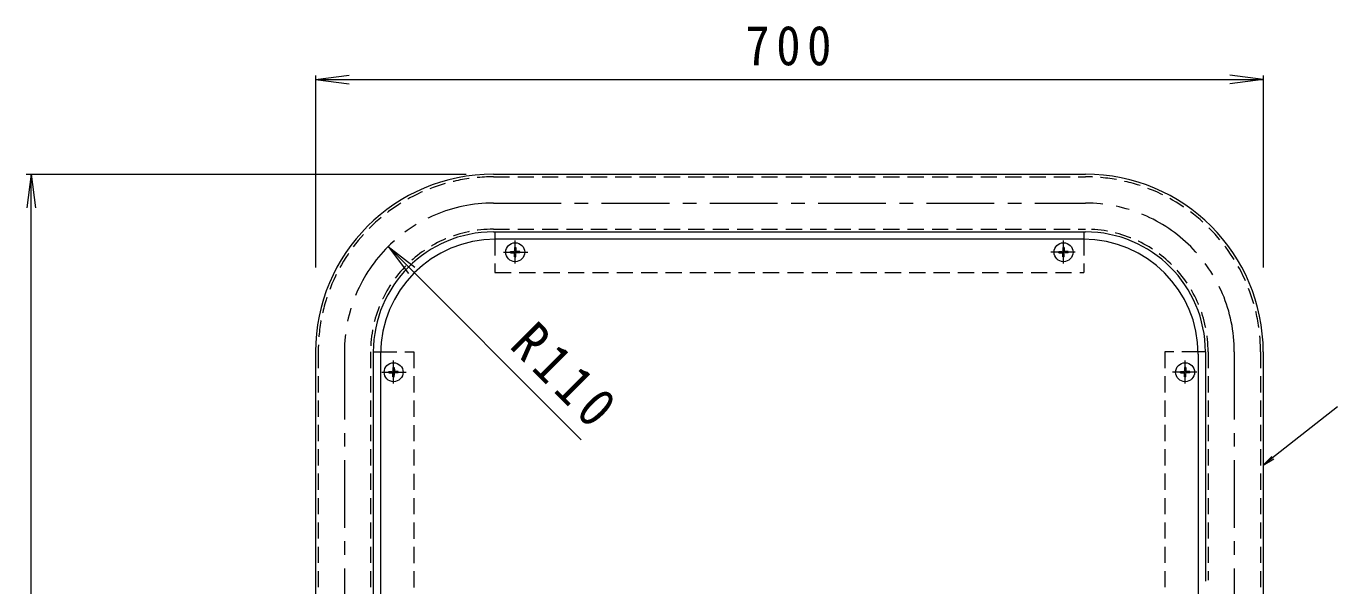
# Model space of a CAD drawing. Units: millimetres, scale not verified. Extents: x -816 to 1735, y -1360 to 1156.
# Drawn here: x -646 to 317, y 116 to 529 of the extents above; entities that cross this region are included whole.
import ezdxf

# ---------------------------------------------------------------- set-up
doc = ezdxf.new("R2010")
doc.units = ezdxf.units.MM
doc.header["$LTSCALE"] = 10
doc.linetypes.add('CHAIN1', pattern=[8, 5, -1, 1, -1])
doc.linetypes.add('DASHED1', pattern=[1.8, 1.2, -0.6])
for name, color, linetype, lineweight in [('0-0_通り芯', 4, 'Continuous', 9), ('0-1_躯体', 3, 'CHAIN1', 9), ('0-2_仕上', 6, 'Continuous', 5), ('0-4_その他', 7, 'Continuous', 9), ('0-A', 2, 'Continuous', 9), ('0-F', 7, 'Continuous', 9)]:
    doc.layers.add(name, color=color, linetype=linetype, lineweight=lineweight)
doc.styles.add('ＭＳ ゴシック', font='')
doc.styles.get('ＭＳ ゴシック').set_extended_font_data('MS Gothic')

msp = doc.modelspace()

# ---------------------------------------------------------------- linework, layer by layer
at = {"layer": '0-0_通り芯'}
for p, q in [((-300.43, 419.94), (136.87, 419.94)), ((-300.43, 377.24), (136.87, 377.24)), ((-431.78, 288.59), (-431.78, -675.06)), ((-389.08, 288.59), (-389.08, -551.46)), ((225.52, 288.59), (225.52, 119.12)), ((268.22, 288.59), (268.22, -675.06))]:
    msp.add_line(p, q, dxfattribs=at)
at = {"layer": '0-0_通り芯', "linetype": 'DASHED1'}
for p, q in [((-300.43, 417.94), (136.87, 417.94)), ((-300.43, 379.24), (136.87, 379.24)), ((-429.78, 288.59), (-429.78, -675.06)), ((-391.08, 288.59), (-391.08, -554.33)), ((227.52, 288.59), (227.52, 119.82)), ((266.22, 288.59), (266.22, -675.06))]:
    msp.add_line(p, q, dxfattribs=at)
at = {"layer": '0-0_通り芯', "linetype": 'CHAIN1'}
for p, q in [((-300.43, 398.59), (136.87, 398.59)), ((-410.43, 288.59), (-410.43, -675.06)), ((246.87, 288.59), (246.87, -675.06))]:
    msp.add_line(p, q, dxfattribs=at)
at = {"layer": '0-0_通り芯'}
for centre, radius, start, end in [((-300.43, 288.59), 131.35, 90, 180), ((136.87, 288.59), 131.35, 0, 90), ((-300.43, 288.59), 88.65, 90, 180), ((136.87, 288.59), 88.65, 0, 90)]:
    msp.add_arc(centre, radius, start, end, dxfattribs=at)
at = {"layer": '0-0_通り芯', "linetype": 'DASHED1'}
for centre, radius, start, end in [((-300.43, 288.59), 129.35, 90, 180), ((136.87, 288.59), 129.35, 0, 90), ((-300.43, 288.59), 90.65, 90, 180), ((136.87, 288.59), 90.65, 0, 90)]:
    msp.add_arc(centre, radius, start, end, dxfattribs=at)
at = {"layer": '0-0_通り芯', "linetype": 'CHAIN1'}
for centre, start, end in [((-300.43, 288.59), 90, 180), ((136.87, 288.59), 0, 90)]:
    msp.add_arc(centre, 110, start, end, dxfattribs=at)
at = {"layer": '0-1_躯体', "linetype": 'Continuous'}
for p, q in [((-299.28, 377.24), (-299.28, 371.89)), ((135.72, 377.24), (135.72, 371.89)), ((-389.08, 288.54), (-383.77, 288.54)), ((225.52, 288.59), (220.2, 288.59))]:
    msp.add_line(p, q, dxfattribs=at)
at = {"layer": '0-1_躯体', "linetype": 'DASHED1'}
for p, q in [((-299.28, 371.89), (-299.28, 347.24)), ((135.72, 371.89), (135.72, 347.24)), ((-299.28, 347.24), (135.72, 347.24)), ((-383.77, 288.54), (-359.08, 288.54)), ((-359.08, 288.54), (-359.08, -521.46)), ((195.52, 288.59), (195.52, -521.46)), ((220.2, 288.59), (195.52, 288.59))]:
    msp.add_line(p, q, dxfattribs=at)
at = {"layer": '0-1_躯体'}
for p, q in [((-284.28, 354), (-284.28, 370.81)), ((120.72, 354), (120.72, 370.81)), ((-293, 362.24), (-274.97, 362.24)), ((129.43, 362.24), (111.4, 362.24)), ((-374.08, 265.3), (-374.08, 282.11)), ((210.52, 265.3), (210.52, 282.11)), ((-382.8, 273.54), (-364.77, 273.54)), ((219.23, 273.54), (201.2, 273.54))]:
    msp.add_line(p, q, dxfattribs=at)
at = {"layer": '0-2_仕上'}
for p, q in [((135.22, 371.89), (-298.78, 371.89)), ((-383.78, 286.84), (-383.78, -546.11)), ((220.22, 286.89), (220.22, -546.11))]:
    msp.add_line(p, q, dxfattribs=at)
for centre, start, end in [((-298.78, 286.89), 90, 180), ((135.22, 286.89), 0, 90)]:
    msp.add_arc(centre, 85, start, end, dxfattribs=at)
at = {"layer": '0-4_その他'}
for p, q in [((-431.78, 489.94), (-407, 493.21)), ((-431.78, 492.94), (-431.78, 351.01)), ((268.22, 489.94), (243.43, 493.21)), ((268.22, 492.94), (268.22, 351.01)), ((-431.78, 489.94), (-407, 486.68)), ((-431.78, 489.94), (268.22, 489.94)), ((268.22, 489.94), (243.43, 486.68)), ((-645.56, 419.94), (-320.43, 419.94)), ((-641.78, 419.94), (-645.05, 395.16)), ((-641.78, -680.06), (-641.78, 419.94)), ((-641.78, 419.94), (-638.52, 395.16)), ((-378.21, 366.38), (-358.38, 351.16)), ((-378.21, 366.38), (-363, 346.54)), ((-235.45, 223.62), (-378.21, 366.38))]:
    msp.add_line(p, q, dxfattribs=at)
at = {"layer": '0-A'}
for p, q in [((-287.73, 361.76), (-285.53, 361.73)), ((-285.53, 362.76), (-285.03, 363)), ((-285.53, 361.73), (-285.03, 361.49)), ((-284.8, 363.49), (-285.03, 363)), ((-284.8, 361), (-285.03, 361.49)), ((-284.76, 365.69), (-284.8, 363.49)), ((-284.76, 358.79), (-284.8, 361)), ((-284.76, 365.69), (-283.8, 365.69)), ((-283.8, 365.69), (-283.76, 363.49)), ((-283.76, 363.49), (-283.53, 363)), ((-283.76, 361), (-283.53, 361.49)), ((-283.03, 362.76), (-283.53, 363)), ((-283.03, 361.73), (-283.53, 361.49)), ((-280.83, 361.76), (-283.03, 361.73)), ((117.27, 361.76), (119.47, 361.73)), ((119.47, 362.76), (119.97, 363)), ((119.47, 361.73), (119.97, 361.49)), ((120.2, 363.49), (119.97, 363)), ((120.2, 361), (119.97, 361.49)), ((120.24, 365.69), (120.2, 363.49)), ((121.2, 365.69), (120.24, 365.69)), ((121.2, 365.69), (121.24, 363.49)), ((121.2, 358.79), (121.24, 361)), ((121.24, 363.49), (121.47, 363)), ((121.24, 361), (121.47, 361.49)), ((121.97, 362.76), (121.47, 363)), ((121.97, 361.73), (121.47, 361.49)), ((124.17, 361.76), (121.97, 361.73)), ((-377.53, 273.06), (-375.33, 273.03)), ((-375.33, 274.06), (-374.83, 274.3)), ((-375.33, 273.03), (-374.83, 272.79)), ((-374.6, 274.79), (-374.83, 274.3)), ((-374.6, 272.3), (-374.83, 272.79)), ((-374.56, 276.99), (-374.6, 274.79)), ((-374.56, 270.09), (-374.6, 272.3)), ((-374.56, 276.99), (-373.6, 276.99)), ((-373.6, 276.99), (-373.56, 274.79)), ((-373.56, 274.79), (-373.33, 274.3)), ((-373.56, 272.3), (-373.33, 272.79)), ((-372.83, 274.06), (-373.33, 274.3)), ((-372.83, 273.03), (-373.33, 272.79)), ((-370.63, 273.06), (-372.83, 273.03)), ((207.07, 273.06), (209.27, 273.03)), ((209.27, 274.06), (209.77, 274.3)), ((209.27, 273.03), (209.77, 272.79)), ((210, 274.79), (209.77, 274.3)), ((210, 272.3), (209.77, 272.79)), ((210.04, 276.99), (210, 274.79)), ((211, 276.99), (210.04, 276.99)), ((211, 276.99), (211.04, 274.79)), ((211, 270.09), (211.04, 272.3)), ((211.04, 274.79), (211.27, 274.3)), ((211.04, 272.3), (211.27, 272.79)), ((211.77, 274.06), (211.27, 274.3)), ((211.77, 273.03), (211.27, 272.79)), ((213.97, 273.06), (211.77, 273.03))]:
    msp.add_line(p, q, dxfattribs=at)
for points in [[(-287.73, 361.76), (-287.73, 362.72), (-285.53, 362.76)], [(-284.76, 358.79), (-283.8, 358.79), (-283.76, 361)], [(-280.83, 361.76), (-280.83, 362.72), (-283.03, 362.76)], [(117.27, 361.76), (117.27, 362.72), (119.47, 362.76)], [(121.2, 358.79), (120.24, 358.79), (120.2, 361)], [(124.17, 361.76), (124.17, 362.72), (121.97, 362.76)], [(-377.53, 273.06), (-377.53, 274.02), (-375.33, 274.06)], [(-374.56, 270.09), (-373.6, 270.09), (-373.56, 272.3)], [(-370.63, 273.06), (-370.63, 274.02), (-372.83, 274.06)], [(207.07, 273.06), (207.07, 274.02), (209.27, 274.06)], [(211, 270.09), (210.04, 270.09), (210, 272.3)], [(213.97, 273.06), (213.97, 274.02), (211.77, 274.06)]]:
    msp.add_lwpolyline(points, dxfattribs=at)
for centre in [(-284.28, 362.24), (120.72, 362.24), (-374.08, 273.54), (210.52, 273.54)]:
    msp.add_circle(centre, 7, dxfattribs=at)
at = {"layer": '0-F'}
for p, q in [((323.08, 247.96), (268.22, 204.84)), ((268.22, 204.84), (274.51, 211.28)), ((268.22, 204.84), (275.96, 209.43))]:
    msp.add_line(p, q, dxfattribs=at)

# ---------------------------------------------------------------- texts
at = {"layer": '0-4_その他', "color": 2, "insert": (-114.28, 499.94), "char_height": 29.33, "attachment_point": 7, "style": 'ＭＳ ゴシック'}
msp.add_mtext('\\T1.27;\\W0.9;700', dxfattribs=at)
at = {"layer": '0-4_その他', "color": 2, "insert": (-289.79, 291.98), "char_height": 29.33, "attachment_point": 7, "rotation": 315, "style": 'ＭＳ ゴシック'}
msp.add_mtext('\\T1.28;\\W0.9;R110', dxfattribs=at)

doc.saveas('drawing.dxf')
